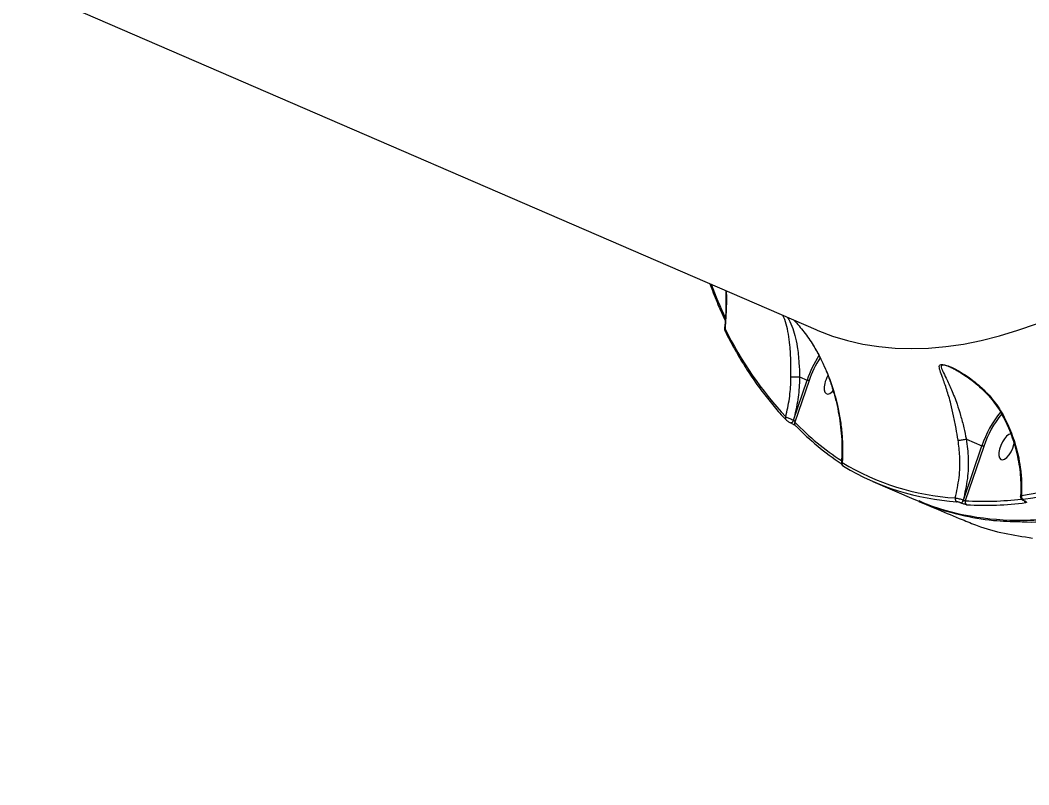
# Model space of a CAD drawing. Header units: millimetres. Extents: x -8092 to 6423, y -6886 to 5604.
# Drawn here: x 676.7 to 1005.1, y -3286 to -3036.9 of the extents above; entities that cross this region are included whole.
import ezdxf

# ---------------------------------------------------------------- set-up
doc = ezdxf.new("R2010")
doc.units = ezdxf.units.MM
for name, color, linetype in [('DIKOM_ОБЪЕКТ', 7, 'Continuous'), ('DIKOM_РАЗМЕР_ЗОНА', 7, 'Continuous'), ('DIKOM_РАЗМЕР_ОБЪЕКТА', 7, 'Continuous')]:
    doc.layers.add(name, color=color, linetype=linetype)
doc.styles.add('style1', font='arial.ttf', dxfattribs={"width": 0.8})
doc.dimstyles.new('1-50', dxfattribs={"dimtxt": 300, "dimasz": 200, "dimexe": 100, "dimexo": 0, "dimgap": 100, "dimtad": 1, "dimtxsty": 'style1', "dimcen": 200, "dimclrd": 7, "dimclre": 7, "dimclrt": 7, "dimadec": 1, "dimazin": 2, "dimtfac": 1, "dimtmove": 0, "dimatfit": 2, "dimfxl": 0, "dimlwd": 25, "dimlwe": 18, "dimarcsym": 0})

# ---------------------------------------------------------------- blocks, each defined once
blk = doc.blocks.new('*D9')
at = {"layer": 'Defpoints', "color": 0, "transparency": 16777216}
for p in [(-8092.06, -86.27), (4664.84, -1471.84), (4664.84, -6785.92)]:
    blk.add_point(p, dxfattribs=at)
at = {"layer": 'DIKOM_РАЗМЕР_ЗОНА', "color": 7, "lineweight": 18, "transparency": 16777216}
for p, q in [((-8092.06, -86.27), (-8092.06, -6885.92)), ((4664.84, -1471.84), (4664.84, -6885.92))]:
    blk.add_line(p, q, dxfattribs=at)
at = {"layer": 'DIKOM_РАЗМЕР_ЗОНА', "color": 7, "lineweight": 25, "transparency": 16777216}
blk.add_line((-7892.06, -6785.92), (4464.84, -6785.92), dxfattribs=at)
at = {"layer": 'DIKOM_РАЗМЕР_ЗОНА', "color": 7, "transparency": 16777216}
for points in [[(-7892.06, -6752.58), (-7892.06, -6819.25), (-8092.06, -6785.92)], [(4464.84, -6752.58), (4464.84, -6819.25), (4664.84, -6785.92)]]:
    blk.add_solid(points, dxfattribs=at)
at = {"layer": 'DIKOM_РАЗМЕР_ЗОНА', "color": 7, "transparency": 16777216, "insert": (-2159.84, -6532.75), "char_height": 300, "attachment_point": 5, "style": 'style1'}
blk.add_mtext('12760', dxfattribs=at)
blk = doc.blocks.new('*D10')
at = {"layer": 'Defpoints', "color": 0, "transparency": 16777216}
for p in [(-65.22, 5603.5), (2870.75, -5504.88), (6323.39, -5504.88)]:
    blk.add_point(p, dxfattribs=at)
at = {"layer": 'DIKOM_РАЗМЕР_ЗОНА', "color": 7, "lineweight": 18, "transparency": 16777216}
for p, q in [((-65.22, 5603.5), (6423.39, 5603.5)), ((2870.75, -5504.88), (6423.39, -5504.88))]:
    blk.add_line(p, q, dxfattribs=at)
at = {"layer": 'DIKOM_РАЗМЕР_ЗОНА', "color": 7, "lineweight": 25, "transparency": 16777216}
blk.add_line((6323.39, 5403.5), (6323.39, -5304.88), dxfattribs=at)
at = {"layer": 'DIKOM_РАЗМЕР_ЗОНА', "color": 7, "transparency": 16777216}
for points in [[(6290.06, 5403.5), (6356.72, 5403.5), (6323.39, 5603.5)], [(6290.06, -5304.88), (6356.72, -5304.88), (6323.39, -5504.88)]]:
    blk.add_solid(points, dxfattribs=at)
at = {"layer": 'DIKOM_РАЗМЕР_ЗОНА', "color": 7, "transparency": 16777216, "insert": (6070.22, 308.83), "char_height": 300, "attachment_point": 5, "rotation": 90, "style": 'style1'}
blk.add_mtext('11100', dxfattribs=at)
blk = doc.blocks.new('*D11')
at = {"layer": 'Defpoints', "color": 0, "transparency": 16777216}
for p in [(-6092.06, -310.77), (2568.27, -2361.54), (2568.27, -4925.78)]:
    blk.add_point(p, dxfattribs=at)
at = {"layer": 'DIKOM_РАЗМЕР_ОБЪЕКТА', "color": 7, "lineweight": 18, "transparency": 16777216}
for p, q in [((-6092.06, -310.77), (-6092.06, -5025.78)), ((2568.27, -2361.54), (2568.27, -5025.78))]:
    blk.add_line(p, q, dxfattribs=at)
at = {"layer": 'DIKOM_РАЗМЕР_ОБЪЕКТА', "color": 7, "lineweight": 25, "transparency": 16777216}
blk.add_line((-5892.06, -4925.78), (2368.27, -4925.78), dxfattribs=at)
at = {"layer": 'DIKOM_РАЗМЕР_ОБЪЕКТА', "color": 7, "transparency": 16777216}
for points in [[(-5892.06, -4892.44), (-5892.06, -4959.11), (-6092.06, -4925.78)], [(2368.27, -4892.44), (2368.27, -4959.11), (2568.27, -4925.78)]]:
    blk.add_solid(points, dxfattribs=at)
at = {"layer": 'DIKOM_РАЗМЕР_ОБЪЕКТА', "color": 7, "transparency": 16777216, "insert": (-2605.9, -4672.61), "char_height": 300, "attachment_point": 5, "style": 'style1'}
blk.add_mtext('8660', dxfattribs=at)
blk = doc.blocks.new('*D12')
at = {"layer": 'Defpoints', "color": 0, "transparency": 16777216}
for p in [(529.59, 4103.5), (2292.6, -3779.74), (5226.02, -3779.74)]:
    blk.add_point(p, dxfattribs=at)
at = {"layer": 'DIKOM_РАЗМЕР_ОБЪЕКТА', "color": 7, "lineweight": 18, "transparency": 16777216}
for p, q in [((529.59, 4103.5), (5326.02, 4103.5)), ((2292.6, -3779.74), (5326.02, -3779.74))]:
    blk.add_line(p, q, dxfattribs=at)
at = {"layer": 'DIKOM_РАЗМЕР_ОБЪЕКТА', "color": 7, "lineweight": 25, "transparency": 16777216}
blk.add_line((5226.02, 3903.5), (5226.02, -3579.74), dxfattribs=at)
at = {"layer": 'DIKOM_РАЗМЕР_ОБЪЕКТА', "color": 7, "transparency": 16777216}
for points in [[(5192.69, 3903.5), (5259.35, 3903.5), (5226.02, 4103.5)], [(5192.69, -3579.74), (5259.35, -3579.74), (5226.02, -3779.74)]]:
    blk.add_solid(points, dxfattribs=at)
at = {"layer": 'DIKOM_РАЗМЕР_ОБЪЕКТА', "color": 7, "transparency": 16777216, "insert": (4972.85, 245.42), "char_height": 300, "attachment_point": 5, "rotation": 90, "style": 'style1'}
blk.add_mtext('7880', dxfattribs=at)

msp = doc.modelspace()

# ---------------------------------------------------------------- linework, layer by layer
at = {"layer": 'DIKOM_ОБЪЕКТ', "color": 7, "linetype": 'Continuous', "lineweight": 15}
for p, q in [((666.791, -3021.245), (935.683, -3137.697)), ((928.467, -3167.19), (932.864, -3154.162)), ((933.51, -3154.342), (928.932, -3167.909)), ((930.419, -3153.104), (930.426, -3153.106)), ((930.426, -3153.106), (932.864, -3154.162)), ((927.574, -3168.097), (927.601, -3168.109)), ((928.44, -3167.178), (928.467, -3167.19)), ((984.717, -3173.377), (989.763, -3175.562)), ((983.749, -3193.257), (989.763, -3175.562)), ((990.409, -3175.744), (984.382, -3193.477)), ((954.328, -3187.182), (967.583, -3192.922)), ((982.951, -3194.188), (982.906, -3194.168)), ((983.704, -3193.238), (983.749, -3193.257)), ((1003.404, -3193.398), (1003.47, -3193.426)), ((1003.52, -3193.412), (1003.585, -3193.44))]:
    msp.add_line(p, q, dxfattribs=at)
at = {"layer": 'DIKOM_ОБЪЕКТ', "color": 7, "linetype": 'Continuous', "lineweight": 15, "flags": 128}
for points in [[(935.683, -3137.697), (936.366, -3137.988), (941.13, -3139.802), (946.031, -3141.287), (951.063, -3142.443), (956.223, -3143.268), (961.504, -3143.762), (966.902, -3143.924), (972.413, -3143.754), (978.031, -3143.253), (983.751, -3142.42), (989.567, -3141.257), (995.474, -3139.764), (1001.467, -3137.943), (1007.54, -3135.796)], [(938.618, -3155.259), (938.427, -3156.392), (938.44, -3157.371), (938.657, -3158.117), (939.059, -3158.57), (939.614, -3158.692), (940.277, -3158.474), (940.995, -3157.933), (941.325, -3157.59)], [(928.44, -3167.178), (928.35, -3167.403), (928.239, -3167.614), (928.112, -3167.8), (927.976, -3167.95), (927.84, -3168.054), (927.712, -3168.107), (927.599, -3168.106), (927.574, -3168.097)], [(928.467, -3167.19), (928.378, -3167.415), (928.266, -3167.626), (928.139, -3167.812), (928.003, -3167.961), (927.867, -3168.066), (927.739, -3168.119), (927.626, -3168.118), (927.601, -3168.109)], [(929.036, -3168.959), (929.143, -3169.052), (929.295, -3169.139)], [(995.517, -3176.659), (995.326, -3177.792), (995.339, -3178.772), (995.556, -3179.518), (995.958, -3179.97), (996.513, -3180.092), (997.176, -3179.874), (997.894, -3179.334), (998.608, -3178.514), (999.26, -3177.482), (999.798, -3176.322), (1000.178, -3175.127), (1000.249, -3174.813)], [(999.222, -3171.691), (999.182, -3171.694), (998.519, -3171.912), (997.801, -3172.453), (997.087, -3173.272), (996.435, -3174.304), (995.897, -3175.464), (995.517, -3176.659)], [(1003.404, -3193.398), (1003.446, -3193.41), (1003.52, -3193.412)], [(1003.465, -3193.424), (1003.512, -3193.439), (1003.585, -3193.44)], [(1000.988, -3199.765), (1003.659, -3199.752), (1009.454, -3199.482)]]:
    msp.add_lwpolyline(points, dxfattribs=at)
at = {"layer": 'DIKOM_ОБЪЕКТ', "color": 7, "linetype": 'Continuous', "lineweight": 15}
for centre, radius, start, end in [((1058.637, -3063.739), 167.781, 200.6687, 204.71953), ((906.887, -3137.856), 0.796, 149.47879, 205.3377), ((1012.727, -3085.4), 118.563, 206.0411, 222.92611), ((967.456, -3165.975), 36.554, 147.2264, 161.14433), ((967.147, -3165.841), 35.548, 147.74904, 161.12747), ((948.344, -3157.691), 10.025, 150.13472, 165.95822), ((1021.66, -3186.09), 33.589, 140.14901, 161.73482), ((926.69, -3166.543), 0.873, 153.09642, 221.974), ((929.691, -3168.363), 0.886, 149.09078, 222.30338), ((992.357, -3106.5), 88.282, 224.07438, 236.82661), ((1021.425, -3185.994), 32.666, 140.44832, 161.71303), ((992.95, -3107.496), 88.61, 224.07975, 236.47011), ((978.656, -3038.041), 155.593, 278.87129, 297.53582), ((979.167, -3038.924), 155.934, 278.87099, 297.53595), ((945.141, -3181.419), 0.916, 155.94174, 243.90614), ((986.572, -3110.487), 82.25, 239.0765, 266.18674), ((987.098, -3111.528), 82.431, 239.07656, 266.18724), ((1001.197, -3113.787), 85.979, 246.98558, 269.86062), ((982.072, -3192.865), 1.018, 162.25258, 243.47071), ((982.503, -3193.014), 1.222, 289.25172, 349.47076), ((982.547, -3193.033), 1.223, 289.2751, 349.44738), ((985.34, -3193.85), 1.028, 158.71716, 243.28764), ((990.273, -3091.674), 101.974, 266.68812, 276.95286), ((990.787, -3092.385), 102.554, 266.69654, 277.43217), ((1003.689, -3192.034), 1.07, 165.89012, 243.6282), ((1004.471, -3193.175), 0.995, 196.70088, 245.10679)]:
    msp.add_arc(centre, radius, start, end, dxfattribs=at)
for points, knots in [([(1001.306, -3199.805), (1001.724, -3199.817), (1003.931, -3199.878), (1008.025, -3199.698), (1013.59, -3199.252), (1019.254, -3198.486), (1025.003, -3197.431), (1030.835, -3196.08), (1036.744, -3194.436), (1042.728, -3192.5), (1048.78, -3190.274), (1054.895, -3187.759), (1061.071, -3184.957), (1067.301, -3181.87), (1073.58, -3178.502), (1079.905, -3174.853), (1086.27, -3170.928), (1092.67, -3166.73), (1099.102, -3162.261), (1105.559, -3157.525), (1112.037, -3152.526), (1118.531, -3147.267), (1125.037, -3141.753), (1131.549, -3135.988), (1138.063, -3129.976), (1144.574, -3123.721), (1151.077, -3117.229), (1157.566, -3110.505), (1164.039, -3103.552), (1170.489, -3096.378), (1176.911, -3088.986), (1183.302, -3081.383), (1189.656, -3073.574), (1195.968, -3065.565), (1202.234, -3057.363), (1208.449, -3048.973), (1214.608, -3040.401), (1220.707, -3031.655), (1226.742, -3022.741), (1232.707, -3013.664), (1238.598, -3004.433), (1244.411, -2995.055), (1250.142, -2985.535), (1255.786, -2975.881), (1261.339, -2966.102), (1266.796, -2956.202), (1271.563, -2947.307), (1274.485, -2941.688), (1275.654, -2939.441)], [0, 0, 0, 0, 0.0051792, 0.02739, 0.049613, 0.0718476, 0.0940928, 0.1163475, 0.1386105, 0.1608803, 0.1831556, 0.2054352, 0.2277181, 0.2500034, 0.2722902, 0.2945779, 0.3168661, 0.339154, 0.3614416, 0.3837285, 0.4060146, 0.4282999, 0.450584, 0.4728671, 0.495149, 0.51743, 0.5397099, 0.5619888, 0.5842666, 0.6065434, 0.6288197, 0.6510945, 0.6733691, 0.6956425, 0.7179152, 0.7401874, 0.7624589, 0.7847298, 0.8070002, 0.8292699, 0.8515393, 0.8738083, 0.896077, 0.9183452, 0.940613, 0.9628803, 0.9851478, 1, 1, 1, 1]), ([(1202.948, -3058.424), (1200.46, -3061.69), (1193.757, -3070.491), (1182.681, -3084.175), (1169.723, -3099.217), (1156.533, -3113.495), (1143.15, -3126.939), (1129.619, -3139.476), (1116.235, -3150.831), (1103.042, -3160.994), (1090.077, -3169.978), (1077.129, -3177.932), (1064.244, -3184.781), (1051.47, -3190.476), (1039.09, -3194.882), (1027.126, -3198.052), (1015.648, -3199.89), (1007.351, -3200.656), (1003.031, -3200.413), (1002.274, -3200.371)], [0, 0, 0, 0, 0.0369362, 0.0995097, 0.1621308, 0.224704, 0.2890949, 0.3535379, 0.4179284, 0.4805016, 0.5431228, 0.6056961, 0.6700866, 0.7345297, 0.7989203, 0.8614936, 0.9241149, 0.9866879, 1, 1, 1, 1]), ([(901.24, -3122.78), (901.505, -3123.512), (902.528, -3126.34), (904.182, -3130.348), (905.64, -3133.517), (906.217, -3134.77)], [0, 0, 0, 0, 0.1743495, 0.6735794, 1, 1, 1, 1]), ([(906.451, -3125.037), (906.464, -3126.816), (906.488, -3130.396), (906.308, -3134.498), (906.058, -3136.788), (905.997, -3137.345)], [0, 0, 0, 0, 0.4276907, 0.8606903, 1, 1, 1, 1]), ([(906.53, -3125.071), (906.552, -3125.496), (906.641, -3127.212), (906.587, -3131.363), (906.354, -3135.031), (906.201, -3137.451)], [0, 0, 0, 0, 0.10079, 0.4067568, 1, 1, 1, 1]), ([(927.608, -3153.077), (927.614, -3151.47), (927.623, -3148.862), (927.505, -3145.443), (927.281, -3142.322), (926.84, -3139.078), (926.104, -3135.746), (925.399, -3134.001), (925.028, -3133.082)], [0, 0, 0, 0, 0.1907448, 0.3095479, 0.4310627, 0.6102678, 0.7948702, 1, 1, 1, 1]), ([(926.541, -3133.737), (927.017, -3134.654), (927.912, -3136.375), (928.932, -3139.639), (929.6, -3142.769), (930.014, -3145.813), (930.282, -3149.066), (930.419, -3151.58), (930.419, -3153.104), (930.419, -3153.104)], [0, 0, 0, 0, 0.2070599, 0.3885679, 0.5742817, 0.6928333, 0.8136578, 0.9999319, 1, 1, 1, 1]), ([(928.573, -3134.617), (929.702, -3135.873), (932, -3138.43), (933.913, -3141.353), (934.887, -3142.84)], [0, 0, 0, 0, 0.4911317, 1, 1, 1, 1]), ([(905.991, -3137.345), (905.985, -3137.427), (905.968, -3137.65), (906.044, -3137.936), (906.139, -3138.117), (906.178, -3138.192)], [0, 0, 0, 0, 0.2546141, 0.6932868, 1, 1, 1, 1]), ([(906, -3137.345), (906.009, -3137.354), (906.023, -3137.368), (906.156, -3137.43), (906.201, -3137.451)], [0, 0, 0, 0, 0.6662178, 1, 1, 1, 1]), ([(906.167, -3138.197), (906.66, -3139.163), (908.086, -3141.963), (910.571, -3146.402), (913.674, -3151.427), (916.936, -3156.185), (920.354, -3160.673), (923.404, -3164.297), (925.341, -3166.376), (926.044, -3167.129)], [0, 0, 0, 0, 0.0864556, 0.2506159, 0.4147417, 0.5788121, 0.7428142, 0.9067411, 1, 1, 1, 1]), ([(934.884, -3142.916), (935.219, -3143.46), (936.194, -3145.045), (937.611, -3147.826), (939.156, -3151.257), (940.518, -3154.866), (941.696, -3158.624), (942.67, -3162.503), (943.422, -3166.467), (943.945, -3170.493), (944.215, -3174.526), (944.258, -3178.11), (944.097, -3180.292), (944.032, -3181.174)], [0, 0, 0, 0, 0.0458132, 0.1334484, 0.2239479, 0.3174546, 0.4139129, 0.5130602, 0.6143949, 0.7174992, 0.8229147, 0.9283814, 1, 1, 1, 1]), ([(934.887, -3142.84), (935.062, -3143.131), (935.945, -3144.595), (937.406, -3147.304), (939.714, -3152.31), (941.484, -3157.363), (942.865, -3162.727), (943.698, -3167.039), (944.262, -3171.747), (944.508, -3176.442), (944.372, -3179.511), (944.304, -3181.045)], [0, 0, 0, 0, 0.0242937, 0.1222457, 0.2202178, 0.4215148, 0.5118876, 0.6322362, 0.7525895, 0.876295, 1, 1, 1, 1]), ([(982.026, -3173.727), (981.816, -3172.448), (981.365, -3169.701), (980.587, -3165.705), (979.579, -3161.404), (978.333, -3157.144), (977.059, -3153.6), (976.217, -3151.35), (975.89, -3150.078), (975.903, -3149.358), (976.264, -3149.081), (976.802, -3149.008), (977.647, -3149.112), (979.457, -3149.756), (981.791, -3150.91), (985.21, -3152.975), (989.381, -3156.167), (993.03, -3160.016), (995.531, -3163.456), (996.533, -3165.28), (997.037, -3166.197)], [0, 0, 0, 0, 0.0590541, 0.1267706, 0.1965271, 0.2899958, 0.3861929, 0.4527685, 0.486431, 0.5209053, 0.5489125, 0.5542495, 0.5800454, 0.6152097, 0.6617335, 0.7094923, 0.8061395, 0.9056029, 0.9525516, 1, 1, 1, 1]), ([(979.621, -3150.023), (979.602, -3150.013), (978.988, -3149.707), (978.004, -3149.389), (977.204, -3149.264), (976.737, -3149.337), (976.477, -3149.62), (976.613, -3150.339), (977.148, -3151.609), (978.283, -3153.826), (979.93, -3157.299), (981.534, -3161.412), (982.849, -3165.616), (983.889, -3169.456), (984.404, -3172.151), (984.71, -3173.375), (984.711, -3173.376)], [0, 0, 0, 0, 0.0017521, 0.0560212, 0.0945904, 0.1025559, 0.1449231, 0.1979364, 0.2530608, 0.3619929, 0.5173123, 0.6763029, 0.7886169, 0.9035353, 0.9999499, 1, 1, 1, 1]), ([(979.621, -3150.023), (979.734, -3150.07), (980.252, -3150.287), (981.322, -3150.832), (982.941, -3151.747), (984.946, -3153.034), (987.253, -3154.744), (989.687, -3156.854), (991.947, -3159.163), (993.921, -3161.588), (995.557, -3163.954), (996.432, -3165.595), (996.846, -3166.372)], [0, 0, 0, 0, 0.0179271, 0.0821383, 0.1579586, 0.2574703, 0.3823106, 0.5140234, 0.65249, 0.7764655, 0.8940099, 1, 1, 1, 1]), ([(925.912, -3166.148), (926.362, -3164.151), (927.246, -3160.235), (927.581, -3155.811), (927.605, -3153.452), (927.608, -3153.077)], [0, 0, 0, 0, 0.4665414, 0.9150091, 1, 1, 1, 1]), ([(927.608, -3153.077), (927.619, -3153.077), (927.707, -3153.077), (927.965, -3153.079), (928.494, -3153.085), (929.137, -3153.091), (929.815, -3153.098), (930.221, -3153.102), (930.419, -3153.104)], [0, 0, 0, 0, 0.02597552, 0.22028453, 0.41788445, 0.61550165, 0.81308987, 1, 1, 1, 1]), ([(930.426, -3153.106), (930.419, -3153.494), (930.38, -3155.95), (929.99, -3160.719), (928.975, -3164.948), (928.44, -3167.178)], [0, 0, 0, 0, 0.0814797, 0.51566748, 1, 1, 1, 1]), ([(933.51, -3154.342), (933.503, -3154.342), (933.486, -3154.342), (933.43, -3154.337), (933.328, -3154.317), (933.175, -3154.276), (933.011, -3154.222), (932.913, -3154.182), (932.864, -3154.162)], [0, 0, 0, 0, 0.0536209, 0.1413778, 0.3560923, 0.5707502, 0.7854192, 1, 1, 1, 1]), ([(925.912, -3166.148), (926.003, -3166.187), (926.201, -3166.272), (926.684, -3166.471), (927.263, -3166.707), (927.876, -3166.954), (928.251, -3167.103), (928.44, -3167.178)], [0, 0, 0, 0, 0.1847888, 0.398809, 0.6012718, 0.7990294, 1, 1, 1, 1]), ([(926.045, -3167.123), (926.081, -3167.162), (926.24, -3167.332), (926.556, -3167.55), (927.032, -3167.837), (927.389, -3168.02), (927.568, -3168.093), (927.612, -3168.111)], [0, 0, 0, 0, 0.0986624, 0.4322018, 0.6860428, 0.9232137, 1, 1, 1, 1]), ([(927.603, -3168.111), (927.612, -3168.114), (927.711, -3168.155), (927.96, -3168.275), (928.317, -3168.467), (928.668, -3168.681), (928.908, -3168.849), (929.024, -3168.948), (929.033, -3168.957), (929.036, -3168.96)], [0, 0, 0, 0, 0.0166764, 0.1880812, 0.3768696, 0.5794591, 0.7893669, 0.9257973, 1, 1, 1, 1]), ([(928.467, -3167.19), (928.503, -3167.209), (928.548, -3167.233), (928.636, -3167.303), (928.734, -3167.407), (928.836, -3167.573), (928.906, -3167.746), (928.923, -3167.856), (928.932, -3167.909)], [0, 0, 0, 0, 0.1271362, 0.162636, 0.3403618, 0.5454582, 0.7831079, 1, 1, 1, 1]), ([(996.834, -3166.378), (997.112, -3166.922), (997.94, -3168.54), (999.081, -3171.331), (1000.261, -3174.722), (1001.193, -3178.167), (1001.878, -3181.624), (1002.319, -3185.069), (1002.479, -3188.461), (1002.478, -3190.805), (1002.357, -3191.981), (1002.347, -3192.078)], [0, 0, 0, 0, 0.0658147, 0.1956662, 0.3265875, 0.4584051, 0.5906591, 0.7226912, 0.855262, 0.9880507, 1, 1, 1, 1]), ([(996.885, -3166.352), (996.876, -3166.349), (996.853, -3166.34), (996.929, -3166.275), (997.01, -3166.217), (997.037, -3166.197)], [0, 0, 0, 0, 0.2761618, 0.7508361, 1, 1, 1, 1]), ([(997.037, -3166.197), (997.97, -3168.203), (999.858, -3172.267), (1001.449, -3177.832), (1002.37, -3182.842), (1002.8, -3187.266), (1002.701, -3190.264), (1002.651, -3191.773)], [0, 0, 0, 0, 0.2398749, 0.4858723, 0.6394175, 0.8185495, 1, 1, 1, 1]), ([(981.102, -3192.555), (981.582, -3190.361), (982.555, -3185.915), (982.757, -3179.52), (982.246, -3175.476), (982.026, -3173.727)], [0, 0, 0, 0, 0.3558526, 0.7214728, 1, 1, 1, 1]), ([(982.026, -3173.727), (982.044, -3173.727), (982.118, -3173.728), (982.34, -3173.721), (982.778, -3173.685), (983.41, -3173.605), (984.092, -3173.498), (984.504, -3173.417), (984.711, -3173.376)], [0, 0, 0, 0, 0.03808297, 0.14920519, 0.3618865, 0.57457529, 0.78729223, 1, 1, 1, 1]), ([(984.717, -3173.377), (984.97, -3175.476), (985.484, -3179.725), (985.205, -3186.459), (984.221, -3190.902), (983.704, -3193.238)], [0, 0, 0, 0, 0.3165641, 0.6406674, 1, 1, 1, 1]), ([(984.711, -3173.376), (984.712, -3173.376), (984.714, -3173.376), (984.716, -3173.377), (984.717, -3173.377)], [0, 0, 0, 0, 0.6103225, 1, 1, 1, 1]), ([(990.409, -3175.744), (990.4, -3175.744), (990.381, -3175.743), (990.326, -3175.737), (990.227, -3175.718), (990.074, -3175.677), (989.91, -3175.623), (989.812, -3175.582), (989.763, -3175.562)], [0, 0, 0, 0, 0.07021149, 0.14143678, 0.35604627, 0.57070825, 0.7853462, 1, 1, 1, 1]), ([(944.048, -3181.177), (944.045, -3181.261), (944.04, -3181.432), (944.12, -3181.664), (944.232, -3181.85), (944.349, -3181.98), (944.451, -3182.065), (944.551, -3182.137), (944.623, -3182.18), (944.669, -3182.207)], [0, 0, 0, 0, 0.1669891, 0.3356585, 0.4808234, 0.6019316, 0.7017738, 0.812209, 1, 1, 1, 1]), ([(944.063, -3181.175), (944.057, -3181.162), (944.029, -3181.095), (944.153, -3181.062), (944.283, -3181.048), (944.304, -3181.045)], [0, 0, 0, 0, 0.1624904, 0.8658668, 1, 1, 1, 1]), ([(969.282, -3193.651), (971.355, -3194.549), (976.004, -3196.564), (980.701, -3198.528), (983.303, -3199.616)], [0, 0, 0, 0, 0.44597604, 1, 1, 1, 1]), ([(1002.274, -3200.371), (999.333, -3200.3), (992.683, -3200.14), (982.899, -3198.305), (974.844, -3196.1), (970.512, -3194.067), (969.34, -3193.517)], [0, 0, 0, 0, 0.250645, 0.5668711, 0.8828397, 1, 1, 1, 1]), ([(981.102, -3192.555), (981.224, -3192.566), (981.468, -3192.588), (982.033, -3192.709), (982.667, -3192.881), (983.251, -3193.068), (983.575, -3193.189), (983.704, -3193.238)], [0, 0, 0, 0, 0.2142486, 0.4283363, 0.6427381, 0.8576049, 1, 1, 1, 1]), ([(982.906, -3194.168), (982.842, -3194.141), (982.681, -3194.074), (982.393, -3193.969), (982.079, -3193.871), (981.799, -3193.799), (981.678, -3193.784), (981.617, -3193.776)], [0, 0, 0, 0, 0.142248, 0.3570897, 0.5715631, 0.7857009, 1, 1, 1, 1]), ([(984.878, -3194.768), (984.786, -3194.758), (984.604, -3194.736), (984.184, -3194.63), (983.714, -3194.484), (983.284, -3194.327), (983.045, -3194.227), (982.951, -3194.188)], [0, 0, 0, 0, 0.2150256, 0.429974, 0.6447046, 0.8592281, 1, 1, 1, 1]), ([(983.749, -3193.257), (983.781, -3193.271), (983.86, -3193.305), (984.003, -3193.36), (984.157, -3193.415), (984.294, -3193.458), (984.353, -3193.471), (984.382, -3193.477)], [0, 0, 0, 0, 0.1407214, 0.3551813, 0.5699493, 0.7848552, 1, 1, 1, 1]), ([(1002.371, -3192.082), (1002.363, -3192.134), (1002.336, -3192.298), (1002.419, -3192.562), (1002.572, -3192.83), (1002.793, -3193.053), (1003.059, -3193.241), (1003.312, -3193.348), (1003.44, -3193.403)], [0, 0, 0, 0, 0.0795034, 0.2528893, 0.4102639, 0.5674528, 0.7811954, 1, 1, 1, 1]), ([(1002.383, -3192.081), (1002.38, -3192.038), (1002.372, -3191.912), (1002.541, -3191.828), (1002.651, -3191.773)], [0, 0, 0, 0, 0.346939, 1, 1, 1, 1]), ([(1003.213, -3192.993), (1003.164, -3193.005), (1003.065, -3193.03), (1003.059, -3193.116), (1003.166, -3193.226), (1003.338, -3193.33), (1003.473, -3193.391), (1003.52, -3193.412)], [0, 0, 0, 0, 0.2288033, 0.4578237, 0.6785161, 0.8883239, 1, 1, 1, 1]), ([(1003.464, -3193.426), (1003.514, -3193.448), (1003.632, -3193.499), (1003.736, -3193.557), (1003.789, -3193.595), (1003.782, -3193.589), (1003.78, -3193.588)], [0, 0, 0, 0, 0.2714968, 0.645748, 0.9258868, 1, 1, 1, 1]), ([(1003.585, -3193.44), (1003.655, -3193.472), (1003.86, -3193.565), (1004.124, -3193.724), (1004.286, -3193.893), (1004.278, -3194.024), (1004.128, -3194.059), (1004.053, -3194.077)], [0, 0, 0, 0, 0.1083171, 0.3204448, 0.5430684, 0.7715819, 1, 1, 1, 1]), ([(983.34, -3199.528), (984.978, -3200.23), (989.399, -3202.127), (997.025, -3204.227), (1003.188, -3205.136), (1006.27, -3205.591)], [0, 0, 0, 0, 0.2272549, 0.6136271, 1, 1, 1, 1])]:
    msp.add_open_spline(points, degree=3, knots=knots, dxfattribs=at)

# ---------------------------------------------------------------- dimensions: what is measured, and where the dimension line sits
at = {"layer": 'DIKOM_РАЗМЕР_ЗОНА'}
dim = msp.add_linear_dim(base=(6323.39, -5504.88), p1=(-65.219, 5603.501), p2=(2870.746, -5504.88), angle=90, text='11100', dimstyle='1-50', dxfattribs=at)
dim.commit()
dim.dimension.update_dxf_attribs({"geometry": '*D10', "text_midpoint": (6323.39, 308.825), "dimtype": 160})
dim = msp.add_linear_dim(base=(4664.839, -6785.918), p1=(-8092.064, -86.271), p2=(4664.839, -1471.84), text='12760', dimstyle='1-50', dxfattribs=at)
dim.commit()
dim.dimension.update_dxf_attribs({"geometry": '*D9', "text_midpoint": (-2159.843, -6785.918), "dimtype": 160})
at = {"layer": 'DIKOM_РАЗМЕР_ОБЪЕКТА'}
dim = msp.add_linear_dim(base=(5226.021, -3779.744), p1=(529.595, 4103.501), p2=(2292.598, -3779.744), angle=90, text='7880', dimstyle='1-50', dxfattribs=at)
dim.commit()
dim.dimension.update_dxf_attribs({"geometry": '*D12', "text_midpoint": (5226.021, 245.421), "dimtype": 160})
dim = msp.add_linear_dim(base=(2568.274, -4925.777), p1=(-6092.064, -310.768), p2=(2568.274, -2361.54), text='8660', dimstyle='1-50', dxfattribs=at)
dim.commit()
dim.dimension.update_dxf_attribs({"geometry": '*D11', "text_midpoint": (-2605.904, -4925.777), "dimtype": 160})

doc.saveas('drawing.dxf')
